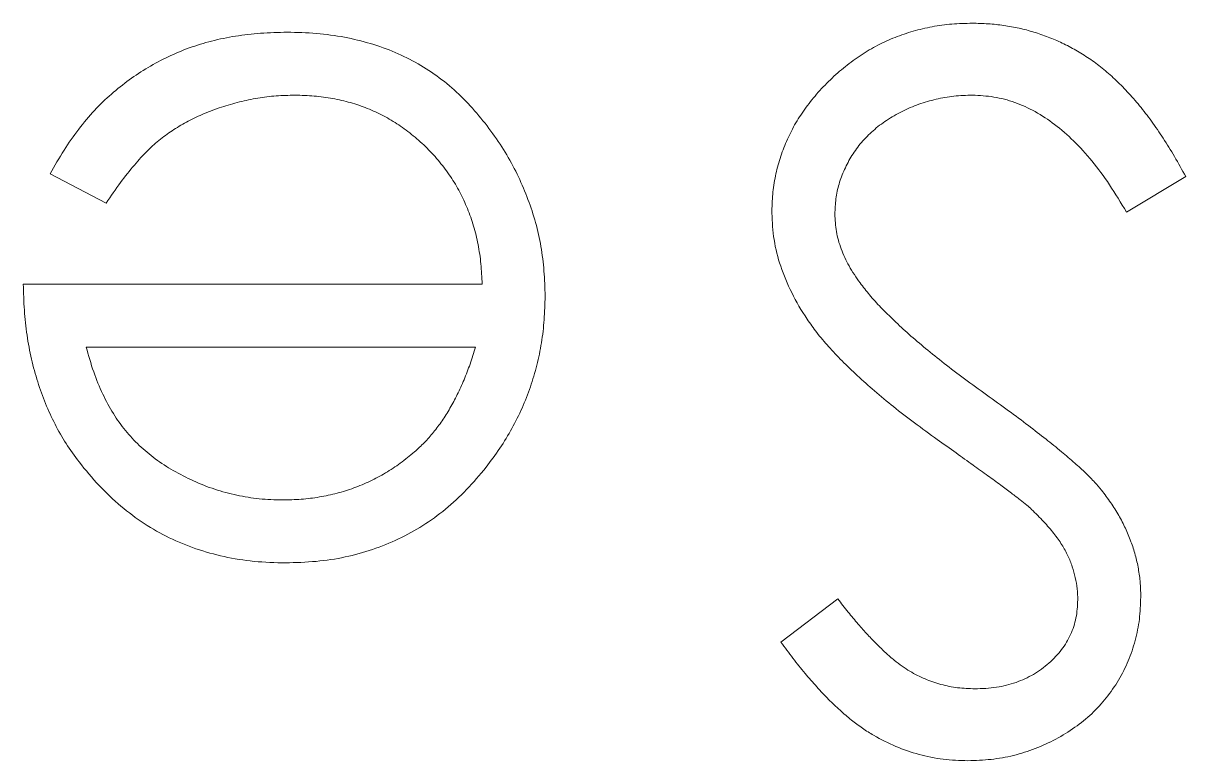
# Model space of a CAD drawing. Header units: millimetres. Extents: x 0 to 276, y 0 to 293.
# Drawn here: x 99.52 to 105.32, y 168.73 to 172.41 of the extents above; entities that cross this region are included whole.
import ezdxf

# ---------------------------------------------------------------- set-up
doc = ezdxf.new("R2010")
doc.units = ezdxf.units.MM

msp = doc.modelspace()

# ---------------------------------------------------------------- linework, layer by layer
at = {"color": 18, "linetype": 'Continuous', "lineweight": 15, "true_color": 0x000000}
for p, q in [((99.937, 171.5106), (99.6579, 171.6571)), ((99.937, 171.5106), (99.6579, 171.6571)), ((99.937, 171.5106), (99.6579, 171.6571)), ((99.937, 171.5106), (99.6579, 171.6571)), ((105.3208, 171.6431), (105.0249, 171.4657)), ((105.3208, 171.6431), (105.0249, 171.4657)), ((105.3208, 171.6431), (105.0249, 171.4657)), ((105.3208, 171.6431), (105.0249, 171.4657)), ((99.5233, 171.1067), (101.8118, 171.1067)), ((99.5233, 171.1067), (101.8118, 171.1067)), ((99.5233, 171.1067), (101.8118, 171.1067)), ((99.5233, 171.1067), (101.8118, 171.1067)), ((101.7788, 170.7926), (99.8374, 170.7926)), ((101.7788, 170.7926), (99.8374, 170.7926)), ((101.7788, 170.7926), (99.8374, 170.7926)), ((101.7788, 170.7926), (99.8374, 170.7926)), ((103.3015, 169.321), (103.5855, 169.5362)), ((103.3015, 169.321), (103.5855, 169.5362)), ((103.3015, 169.321), (103.5855, 169.5362)), ((103.3015, 169.321), (103.5855, 169.5362))]:
    msp.add_line(p, q, dxfattribs=at)
for points, knots in [([(99.6579, 171.6571), (99.6802, 171.6965), (99.7234, 171.7733), (99.7978, 171.8787), (99.8758, 171.9736), (99.9609, 172.0553), (100.0506, 172.1265), (100.1453, 172.1889), (100.2456, 172.242), (100.3515, 172.2868), (100.4638, 172.3212), (100.5828, 172.3455), (100.7088, 172.3605), (100.7951, 172.3622), (100.8393, 172.3631)], [0, 0, 0, 0, 0.09337, 0.181661, 0.265874, 0.346355, 0.4246, 0.501903, 0.579992, 0.658443, 0.738672, 0.821894, 0.908801, 1, 1, 1, 1]), ([(99.6579, 171.6571), (99.6802, 171.6965), (99.7234, 171.7733), (99.7978, 171.8787), (99.8758, 171.9736), (99.9609, 172.0553), (100.0506, 172.1265), (100.1453, 172.1889), (100.2456, 172.242), (100.3515, 172.2868), (100.4638, 172.3212), (100.5828, 172.3455), (100.7088, 172.3605), (100.7951, 172.3622), (100.8393, 172.3631)], [0, 0, 0, 0, 0.09337, 0.181661, 0.265874, 0.346355, 0.4246, 0.501903, 0.579992, 0.658443, 0.738672, 0.821894, 0.908801, 1, 1, 1, 1]), ([(99.6579, 171.6571), (99.6802, 171.6965), (99.7234, 171.7733), (99.7978, 171.8787), (99.8758, 171.9736), (99.9609, 172.0553), (100.0506, 172.1265), (100.1453, 172.1889), (100.2456, 172.242), (100.3515, 172.2868), (100.4638, 172.3212), (100.5828, 172.3455), (100.7088, 172.3605), (100.7951, 172.3622), (100.8393, 172.3631)], [0, 0, 0, 0, 0.09337, 0.181661, 0.265874, 0.346355, 0.4246, 0.501903, 0.579992, 0.658443, 0.738672, 0.821894, 0.908801, 1, 1, 1, 1]), ([(99.6579, 171.6571), (99.6802, 171.6965), (99.7234, 171.7733), (99.7978, 171.8787), (99.8758, 171.9736), (99.9609, 172.0553), (100.0506, 172.1265), (100.1453, 172.1889), (100.2456, 172.242), (100.3515, 172.2868), (100.4638, 172.3212), (100.5828, 172.3455), (100.7088, 172.3605), (100.7951, 172.3622), (100.8393, 172.3631)], [0, 0, 0, 0, 0.09337, 0.181661, 0.265874, 0.346355, 0.4246, 0.501903, 0.579992, 0.658443, 0.738672, 0.821894, 0.908801, 1, 1, 1, 1]), ([(100.8393, 172.3631), (100.8885, 172.362), (100.9843, 172.3597), (101.1239, 172.3405), (101.2553, 172.309), (101.3785, 172.265), (101.4932, 172.2076), (101.5997, 172.1376), (101.6985, 172.0555), (101.7865, 171.9605), (101.8658, 171.8588), (101.9357, 171.7528), (101.9942, 171.6429), (102.0417, 171.5296), (102.0801, 171.4137), (102.1069, 171.2942), (102.1223, 171.1714), (102.1247, 171.0883), (102.1259, 171.0464)], [0, 0, 0, 0, 0.071579, 0.139629, 0.204797, 0.268135, 0.329814, 0.391301, 0.453434, 0.516552, 0.579631, 0.641119, 0.701294, 0.76081, 0.819932, 0.87892, 0.938983, 1, 1, 1, 1]), ([(100.8393, 172.3631), (100.8885, 172.362), (100.9843, 172.3597), (101.1239, 172.3405), (101.2553, 172.309), (101.3785, 172.265), (101.4932, 172.2076), (101.5997, 172.1376), (101.6985, 172.0555), (101.7865, 171.9605), (101.8658, 171.8588), (101.9357, 171.7528), (101.9942, 171.6429), (102.0417, 171.5296), (102.0801, 171.4137), (102.1069, 171.2942), (102.1223, 171.1714), (102.1247, 171.0883), (102.1259, 171.0464)], [0, 0, 0, 0, 0.071579, 0.139629, 0.204797, 0.268135, 0.329814, 0.391301, 0.453434, 0.516552, 0.579631, 0.641119, 0.701294, 0.76081, 0.819932, 0.87892, 0.938983, 1, 1, 1, 1]), ([(100.8393, 172.3631), (100.8885, 172.362), (100.9843, 172.3597), (101.1239, 172.3405), (101.2553, 172.309), (101.3785, 172.265), (101.4932, 172.2076), (101.5997, 172.1376), (101.6985, 172.0555), (101.7865, 171.9605), (101.8658, 171.8588), (101.9357, 171.7528), (101.9942, 171.6429), (102.0417, 171.5296), (102.0801, 171.4137), (102.1069, 171.2942), (102.1223, 171.1714), (102.1247, 171.0883), (102.1259, 171.0464)], [0, 0, 0, 0, 0.071579, 0.139629, 0.204797, 0.268135, 0.329814, 0.391301, 0.453434, 0.516552, 0.579631, 0.641119, 0.701294, 0.76081, 0.819932, 0.87892, 0.938983, 1, 1, 1, 1]), ([(100.8393, 172.3631), (100.8885, 172.362), (100.9843, 172.3597), (101.1239, 172.3405), (101.2553, 172.309), (101.3785, 172.265), (101.4932, 172.2076), (101.5997, 172.1376), (101.6985, 172.0555), (101.7865, 171.9605), (101.8658, 171.8588), (101.9357, 171.7528), (101.9942, 171.6429), (102.0417, 171.5296), (102.0801, 171.4137), (102.1069, 171.2942), (102.1223, 171.1714), (102.1247, 171.0883), (102.1259, 171.0464)], [0, 0, 0, 0, 0.071579, 0.139629, 0.204797, 0.268135, 0.329814, 0.391301, 0.453434, 0.516552, 0.579631, 0.641119, 0.701294, 0.76081, 0.819932, 0.87892, 0.938983, 1, 1, 1, 1]), ([(103.2567, 171.4608), (103.2573, 171.4922), (103.2586, 171.5543), (103.2736, 171.6456), (103.2955, 171.7342), (103.3285, 171.8191), (103.3689, 171.9019), (103.42, 171.9803), (103.4793, 172.0561), (103.5474, 172.1273), (103.6218, 172.1926), (103.7005, 172.2507), (103.7835, 172.2992), (103.8705, 172.3387), (103.9614, 172.3697), (104.0562, 172.3921), (104.1551, 172.4058), (104.2223, 172.4073), (104.2565, 172.408)], [0, 0, 0, 0, 0.061484, 0.121775, 0.18092, 0.240256, 0.300114, 0.361146, 0.423501, 0.488669, 0.553954, 0.617581, 0.680238, 0.742187, 0.804663, 0.868259, 0.93302, 1, 1, 1, 1]), ([(103.2567, 171.4608), (103.2573, 171.4922), (103.2586, 171.5543), (103.2736, 171.6456), (103.2955, 171.7342), (103.3285, 171.8191), (103.3689, 171.9019), (103.42, 171.9803), (103.4793, 172.0561), (103.5474, 172.1273), (103.6218, 172.1926), (103.7005, 172.2507), (103.7835, 172.2992), (103.8705, 172.3387), (103.9614, 172.3697), (104.0562, 172.3921), (104.1551, 172.4058), (104.2223, 172.4073), (104.2565, 172.408)], [0, 0, 0, 0, 0.061484, 0.121775, 0.18092, 0.240256, 0.300114, 0.361146, 0.423501, 0.488669, 0.553954, 0.617581, 0.680238, 0.742187, 0.804663, 0.868259, 0.93302, 1, 1, 1, 1]), ([(103.2567, 171.4608), (103.2573, 171.4922), (103.2586, 171.5543), (103.2736, 171.6456), (103.2955, 171.7342), (103.3285, 171.8191), (103.3689, 171.9019), (103.42, 171.9803), (103.4793, 172.0561), (103.5474, 172.1273), (103.6218, 172.1926), (103.7005, 172.2507), (103.7835, 172.2992), (103.8705, 172.3387), (103.9614, 172.3697), (104.0562, 172.3921), (104.1551, 172.4058), (104.2223, 172.4073), (104.2565, 172.408)], [0, 0, 0, 0, 0.061484, 0.121775, 0.18092, 0.240256, 0.300114, 0.361146, 0.423501, 0.488669, 0.553954, 0.617581, 0.680238, 0.742187, 0.804663, 0.868259, 0.93302, 1, 1, 1, 1]), ([(103.2567, 171.4608), (103.2573, 171.4922), (103.2586, 171.5543), (103.2736, 171.6456), (103.2955, 171.7342), (103.3285, 171.8191), (103.3689, 171.9019), (103.42, 171.9803), (103.4793, 172.0561), (103.5474, 172.1273), (103.6218, 172.1926), (103.7005, 172.2507), (103.7835, 172.2992), (103.8705, 172.3387), (103.9614, 172.3697), (104.0562, 172.3921), (104.1551, 172.4058), (104.2223, 172.4073), (104.2565, 172.408)], [0, 0, 0, 0, 0.061484, 0.121775, 0.18092, 0.240256, 0.300114, 0.361146, 0.423501, 0.488669, 0.553954, 0.617581, 0.680238, 0.742187, 0.804663, 0.868259, 0.93302, 1, 1, 1, 1]), ([(104.2565, 172.408), (104.2829, 172.4075), (104.3354, 172.4065), (104.4131, 172.3975), (104.4893, 172.3848), (104.5629, 172.3646), (104.6349, 172.3401), (104.7051, 172.31), (104.7734, 172.2739), (104.8402, 172.2326), (104.9054, 172.1845), (104.9683, 172.1286), (105.031, 172.0662), (105.0917, 171.9958), (105.1516, 171.9185), (105.2094, 171.8335), (105.2665, 171.7413), (105.3023, 171.6764), (105.3208, 171.6431)], [0, 0, 0, 0, 0.057208, 0.113696, 0.169178, 0.224159, 0.27872, 0.333794, 0.389241, 0.445822, 0.503704, 0.564294, 0.627975, 0.695038, 0.765373, 0.839611, 0.917538, 1, 1, 1, 1]), ([(104.2565, 172.408), (104.2829, 172.4075), (104.3354, 172.4065), (104.4131, 172.3975), (104.4893, 172.3848), (104.5629, 172.3646), (104.6349, 172.3401), (104.7051, 172.31), (104.7734, 172.2739), (104.8402, 172.2326), (104.9054, 172.1845), (104.9683, 172.1286), (105.031, 172.0662), (105.0917, 171.9958), (105.1516, 171.9185), (105.2094, 171.8335), (105.2665, 171.7413), (105.3023, 171.6764), (105.3208, 171.6431)], [0, 0, 0, 0, 0.057208, 0.113696, 0.169178, 0.224159, 0.27872, 0.333794, 0.389241, 0.445822, 0.503704, 0.564294, 0.627975, 0.695038, 0.765373, 0.839611, 0.917538, 1, 1, 1, 1]), ([(104.2565, 172.408), (104.2829, 172.4075), (104.3354, 172.4065), (104.4131, 172.3975), (104.4893, 172.3848), (104.5629, 172.3646), (104.6349, 172.3401), (104.7051, 172.31), (104.7734, 172.2739), (104.8402, 172.2326), (104.9054, 172.1845), (104.9683, 172.1286), (105.031, 172.0662), (105.0917, 171.9958), (105.1516, 171.9185), (105.2094, 171.8335), (105.2665, 171.7413), (105.3023, 171.6764), (105.3208, 171.6431)], [0, 0, 0, 0, 0.057208, 0.113696, 0.169178, 0.224159, 0.27872, 0.333794, 0.389241, 0.445822, 0.503704, 0.564294, 0.627975, 0.695038, 0.765373, 0.839611, 0.917538, 1, 1, 1, 1]), ([(104.2565, 172.408), (104.2829, 172.4075), (104.3354, 172.4065), (104.4131, 172.3975), (104.4893, 172.3848), (104.5629, 172.3646), (104.6349, 172.3401), (104.7051, 172.31), (104.7734, 172.2739), (104.8402, 172.2326), (104.9054, 172.1845), (104.9683, 172.1286), (105.031, 172.0662), (105.0917, 171.9958), (105.1516, 171.9185), (105.2094, 171.8335), (105.2665, 171.7413), (105.3023, 171.6764), (105.3208, 171.6431)], [0, 0, 0, 0, 0.057208, 0.113696, 0.169178, 0.224159, 0.27872, 0.333794, 0.389241, 0.445822, 0.503704, 0.564294, 0.627975, 0.695038, 0.765373, 0.839611, 0.917538, 1, 1, 1, 1]), ([(100.8786, 172.049), (100.8472, 172.0484), (100.785, 172.0472), (100.6924, 172.0355), (100.6013, 172.0165), (100.512, 171.9906), (100.4264, 171.959), (100.3472, 171.9209), (100.2743, 171.8788), (100.2062, 171.8306), (100.1401, 171.7716), (100.0746, 171.6979), (100.0043, 171.6109), (99.9603, 171.5453), (99.937, 171.5106)], [0, 0, 0, 0, 0.082592, 0.163879, 0.245659, 0.327726, 0.40861, 0.485749, 0.559169, 0.630268, 0.705306, 0.792065, 0.889796, 1, 1, 1, 1]), ([(100.8786, 172.049), (100.8472, 172.0484), (100.785, 172.0472), (100.6924, 172.0355), (100.6013, 172.0165), (100.512, 171.9906), (100.4264, 171.959), (100.3472, 171.9209), (100.2743, 171.8788), (100.2062, 171.8306), (100.1401, 171.7716), (100.0746, 171.6979), (100.0043, 171.6109), (99.9603, 171.5453), (99.937, 171.5106)], [0, 0, 0, 0, 0.082592, 0.163879, 0.245659, 0.327726, 0.40861, 0.485749, 0.559169, 0.630268, 0.705306, 0.792065, 0.889796, 1, 1, 1, 1]), ([(100.8786, 172.049), (100.8472, 172.0484), (100.785, 172.0472), (100.6924, 172.0355), (100.6013, 172.0165), (100.512, 171.9906), (100.4264, 171.959), (100.3472, 171.9209), (100.2743, 171.8788), (100.2062, 171.8306), (100.1401, 171.7716), (100.0746, 171.6979), (100.0043, 171.6109), (99.9603, 171.5453), (99.937, 171.5106)], [0, 0, 0, 0, 0.082592, 0.163879, 0.245659, 0.327726, 0.40861, 0.485749, 0.559169, 0.630268, 0.705306, 0.792065, 0.889796, 1, 1, 1, 1]), ([(100.8786, 172.049), (100.8472, 172.0484), (100.785, 172.0472), (100.6924, 172.0355), (100.6013, 172.0165), (100.512, 171.9906), (100.4264, 171.959), (100.3472, 171.9209), (100.2743, 171.8788), (100.2062, 171.8306), (100.1401, 171.7716), (100.0746, 171.6979), (100.0043, 171.6109), (99.9603, 171.5453), (99.937, 171.5106)], [0, 0, 0, 0, 0.082592, 0.163879, 0.245659, 0.327726, 0.40861, 0.485749, 0.559169, 0.630268, 0.705306, 0.792065, 0.889796, 1, 1, 1, 1]), ([(101.8118, 171.1067), (101.8102, 171.1404), (101.8072, 171.2067), (101.7931, 171.3037), (101.7709, 171.396), (101.7396, 171.4831), (101.7017, 171.566), (101.6553, 171.6442), (101.6, 171.7172), (101.5383, 171.7858), (101.4696, 171.8469), (101.3973, 171.9015), (101.3204, 171.9473), (101.2395, 171.9845), (101.1547, 172.0136), (101.066, 172.0335), (100.9736, 172.0468), (100.9107, 172.0483), (100.8786, 172.049)], [0, 0, 0, 0, 0.068385, 0.134476, 0.198391, 0.260753, 0.321829, 0.383037, 0.444653, 0.507398, 0.569825, 0.630778, 0.690929, 0.750945, 0.811049, 0.872331, 0.935004, 1, 1, 1, 1]), ([(101.8118, 171.1067), (101.8102, 171.1404), (101.8072, 171.2067), (101.7931, 171.3037), (101.7709, 171.396), (101.7396, 171.4831), (101.7017, 171.566), (101.6553, 171.6442), (101.6, 171.7172), (101.5383, 171.7858), (101.4696, 171.8469), (101.3973, 171.9015), (101.3204, 171.9473), (101.2395, 171.9845), (101.1547, 172.0136), (101.066, 172.0335), (100.9736, 172.0468), (100.9107, 172.0483), (100.8786, 172.049)], [0, 0, 0, 0, 0.068385, 0.134476, 0.198391, 0.260753, 0.321829, 0.383037, 0.444653, 0.507398, 0.569825, 0.630778, 0.690929, 0.750945, 0.811049, 0.872331, 0.935004, 1, 1, 1, 1]), ([(101.8118, 171.1067), (101.8102, 171.1404), (101.8072, 171.2067), (101.7931, 171.3037), (101.7709, 171.396), (101.7396, 171.4831), (101.7017, 171.566), (101.6553, 171.6442), (101.6, 171.7172), (101.5383, 171.7858), (101.4696, 171.8469), (101.3973, 171.9015), (101.3204, 171.9473), (101.2395, 171.9845), (101.1547, 172.0136), (101.066, 172.0335), (100.9736, 172.0468), (100.9107, 172.0483), (100.8786, 172.049)], [0, 0, 0, 0, 0.068385, 0.134476, 0.198391, 0.260753, 0.321829, 0.383037, 0.444653, 0.507398, 0.569825, 0.630778, 0.690929, 0.750945, 0.811049, 0.872331, 0.935004, 1, 1, 1, 1]), ([(101.8118, 171.1067), (101.8102, 171.1404), (101.8072, 171.2067), (101.7931, 171.3037), (101.7709, 171.396), (101.7396, 171.4831), (101.7017, 171.566), (101.6553, 171.6442), (101.6, 171.7172), (101.5383, 171.7858), (101.4696, 171.8469), (101.3973, 171.9015), (101.3204, 171.9473), (101.2395, 171.9845), (101.1547, 172.0136), (101.066, 172.0335), (100.9736, 172.0468), (100.9107, 172.0483), (100.8786, 172.049)], [0, 0, 0, 0, 0.068385, 0.134476, 0.198391, 0.260753, 0.321829, 0.383037, 0.444653, 0.507398, 0.569825, 0.630778, 0.690929, 0.750945, 0.811049, 0.872331, 0.935004, 1, 1, 1, 1]), ([(104.2565, 172.049), (104.2258, 172.0482), (104.1649, 172.0465), (104.0754, 172.0302), (103.9884, 172.0052), (103.9058, 171.9694), (103.8287, 171.926), (103.7611, 171.8737), (103.7026, 171.8151), (103.6548, 171.7497), (103.6181, 171.6794), (103.5899, 171.6072), (103.5743, 171.532), (103.5719, 171.4814), (103.5708, 171.4559)], [0, 0, 0, 0, 0.091264, 0.18093, 0.270088, 0.360156, 0.448343, 0.532666, 0.613834, 0.693982, 0.772716, 0.849335, 0.923967, 1, 1, 1, 1]), ([(104.2565, 172.049), (104.2258, 172.0482), (104.1649, 172.0465), (104.0754, 172.0302), (103.9884, 172.0052), (103.9058, 171.9694), (103.8287, 171.926), (103.7611, 171.8737), (103.7026, 171.8151), (103.6548, 171.7497), (103.6181, 171.6794), (103.5899, 171.6072), (103.5743, 171.532), (103.5719, 171.4814), (103.5708, 171.4559)], [0, 0, 0, 0, 0.091264, 0.18093, 0.270088, 0.360156, 0.448343, 0.532666, 0.613834, 0.693982, 0.772716, 0.849335, 0.923967, 1, 1, 1, 1]), ([(104.2565, 172.049), (104.2258, 172.0482), (104.1649, 172.0465), (104.0754, 172.0302), (103.9884, 172.0052), (103.9058, 171.9694), (103.8287, 171.926), (103.7611, 171.8737), (103.7026, 171.8151), (103.6548, 171.7497), (103.6181, 171.6794), (103.5899, 171.6072), (103.5743, 171.532), (103.5719, 171.4814), (103.5708, 171.4559)], [0, 0, 0, 0, 0.091264, 0.18093, 0.270088, 0.360156, 0.448343, 0.532666, 0.613834, 0.693982, 0.772716, 0.849335, 0.923967, 1, 1, 1, 1]), ([(104.2565, 172.049), (104.2258, 172.0482), (104.1649, 172.0465), (104.0754, 172.0302), (103.9884, 172.0052), (103.9058, 171.9694), (103.8287, 171.926), (103.7611, 171.8737), (103.7026, 171.8151), (103.6548, 171.7497), (103.6181, 171.6794), (103.5899, 171.6072), (103.5743, 171.532), (103.5719, 171.4814), (103.5708, 171.4559)], [0, 0, 0, 0, 0.091264, 0.18093, 0.270088, 0.360156, 0.448343, 0.532666, 0.613834, 0.693982, 0.772716, 0.849335, 0.923967, 1, 1, 1, 1]), ([(105.0249, 171.4657), (104.9974, 171.5118), (104.9446, 171.6), (104.8567, 171.7193), (104.7656, 171.8206), (104.6706, 171.9035), (104.5723, 171.9688), (104.4701, 172.015), (104.3644, 172.0438), (104.2924, 172.0473), (104.2565, 172.049)], [0, 0, 0, 0, 0.159004, 0.304646, 0.438547, 0.562322, 0.677433, 0.786897, 0.893611, 1, 1, 1, 1]), ([(105.0249, 171.4657), (104.9974, 171.5118), (104.9446, 171.6), (104.8567, 171.7193), (104.7656, 171.8206), (104.6706, 171.9035), (104.5723, 171.9688), (104.4701, 172.015), (104.3644, 172.0438), (104.2924, 172.0473), (104.2565, 172.049)], [0, 0, 0, 0, 0.159004, 0.304646, 0.438547, 0.562322, 0.677433, 0.786897, 0.893611, 1, 1, 1, 1]), ([(105.0249, 171.4657), (104.9974, 171.5118), (104.9446, 171.6), (104.8567, 171.7193), (104.7656, 171.8206), (104.6706, 171.9035), (104.5723, 171.9688), (104.4701, 172.015), (104.3644, 172.0438), (104.2924, 172.0473), (104.2565, 172.049)], [0, 0, 0, 0, 0.159004, 0.304646, 0.438547, 0.562322, 0.677433, 0.786897, 0.893611, 1, 1, 1, 1]), ([(105.0249, 171.4657), (104.9974, 171.5118), (104.9446, 171.6), (104.8567, 171.7193), (104.7656, 171.8206), (104.6706, 171.9035), (104.5723, 171.9688), (104.4701, 172.015), (104.3644, 172.0438), (104.2924, 172.0473), (104.2565, 172.049)], [0, 0, 0, 0, 0.159004, 0.304646, 0.438547, 0.562322, 0.677433, 0.786897, 0.893611, 1, 1, 1, 1]), ([(104.0812, 170.3313), (104.0432, 170.3589), (103.9696, 170.4124), (103.865, 170.4929), (103.7701, 170.5715), (103.6846, 170.6479), (103.6077, 170.7214), (103.5403, 170.793), (103.4816, 170.8621), (103.4184, 170.9506), (103.3539, 171.0594), (103.2984, 171.1927), (103.2635, 171.3265), (103.2589, 171.4164), (103.2567, 171.4608)], [0, 0, 0, 0, 0.096972, 0.187773, 0.272396, 0.351321, 0.424335, 0.491909, 0.554233, 0.611268, 0.716348, 0.81454, 0.908495, 1, 1, 1, 1]), ([(104.0812, 170.3313), (104.0432, 170.3589), (103.9696, 170.4124), (103.865, 170.4929), (103.7701, 170.5715), (103.6846, 170.6479), (103.6077, 170.7214), (103.5403, 170.793), (103.4816, 170.8621), (103.4184, 170.9506), (103.3539, 171.0594), (103.2984, 171.1927), (103.2635, 171.3265), (103.2589, 171.4164), (103.2567, 171.4608)], [0, 0, 0, 0, 0.096972, 0.187773, 0.272396, 0.351321, 0.424335, 0.491909, 0.554233, 0.611268, 0.716348, 0.81454, 0.908495, 1, 1, 1, 1]), ([(104.0812, 170.3313), (104.0432, 170.3589), (103.9696, 170.4124), (103.865, 170.4929), (103.7701, 170.5715), (103.6846, 170.6479), (103.6077, 170.7214), (103.5403, 170.793), (103.4816, 170.8621), (103.4184, 170.9506), (103.3539, 171.0594), (103.2984, 171.1927), (103.2635, 171.3265), (103.2589, 171.4164), (103.2567, 171.4608)], [0, 0, 0, 0, 0.096972, 0.187773, 0.272396, 0.351321, 0.424335, 0.491909, 0.554233, 0.611268, 0.716348, 0.81454, 0.908495, 1, 1, 1, 1]), ([(104.0812, 170.3313), (104.0432, 170.3589), (103.9696, 170.4124), (103.865, 170.4929), (103.7701, 170.5715), (103.6846, 170.6479), (103.6077, 170.7214), (103.5403, 170.793), (103.4816, 170.8621), (103.4184, 170.9506), (103.3539, 171.0594), (103.2984, 171.1927), (103.2635, 171.3265), (103.2589, 171.4164), (103.2567, 171.4608)], [0, 0, 0, 0, 0.096972, 0.187773, 0.272396, 0.351321, 0.424335, 0.491909, 0.554233, 0.611268, 0.716348, 0.81454, 0.908495, 1, 1, 1, 1]), ([(103.5708, 171.4559), (103.5722, 171.4267), (103.5752, 171.3675), (103.6006, 171.2801), (103.6404, 171.1936), (103.6772, 171.1401), (103.6963, 171.1123)], [0, 0, 0, 0, 0.234723, 0.477158, 0.728556, 1, 1, 1, 1]), ([(103.5708, 171.4559), (103.5722, 171.4267), (103.5752, 171.3675), (103.6006, 171.2801), (103.6404, 171.1936), (103.6772, 171.1401), (103.6963, 171.1123)], [0, 0, 0, 0, 0.234723, 0.477158, 0.728556, 1, 1, 1, 1]), ([(103.5708, 171.4559), (103.5722, 171.4267), (103.5752, 171.3675), (103.6006, 171.2801), (103.6404, 171.1936), (103.6772, 171.1401), (103.6963, 171.1123)], [0, 0, 0, 0, 0.234723, 0.477158, 0.728556, 1, 1, 1, 1]), ([(103.5708, 171.4559), (103.5722, 171.4267), (103.5752, 171.3675), (103.6006, 171.2801), (103.6404, 171.1936), (103.6772, 171.1401), (103.6963, 171.1123)], [0, 0, 0, 0, 0.234723, 0.477158, 0.728556, 1, 1, 1, 1]), ([(99.8017, 170.2191), (99.7795, 170.2493), (99.7354, 170.3095), (99.6802, 170.4077), (99.6322, 170.5104), (99.5939, 170.6193), (99.5629, 170.7331), (99.5404, 170.8527), (99.5272, 170.9779), (99.5246, 171.0632), (99.5233, 171.1067)], [0, 0, 0, 0, 0.118522, 0.236255, 0.356174, 0.47725, 0.60154, 0.729618, 0.862158, 1, 1, 1, 1]), ([(99.8017, 170.2191), (99.7795, 170.2493), (99.7354, 170.3095), (99.6802, 170.4077), (99.6322, 170.5104), (99.5939, 170.6193), (99.5629, 170.7331), (99.5404, 170.8527), (99.5272, 170.9779), (99.5246, 171.0632), (99.5233, 171.1067)], [0, 0, 0, 0, 0.118522, 0.236255, 0.356174, 0.47725, 0.60154, 0.729618, 0.862158, 1, 1, 1, 1]), ([(99.8017, 170.2191), (99.7795, 170.2493), (99.7354, 170.3095), (99.6802, 170.4077), (99.6322, 170.5104), (99.5939, 170.6193), (99.5629, 170.7331), (99.5404, 170.8527), (99.5272, 170.9779), (99.5246, 171.0632), (99.5233, 171.1067)], [0, 0, 0, 0, 0.118522, 0.236255, 0.356174, 0.47725, 0.60154, 0.729618, 0.862158, 1, 1, 1, 1]), ([(99.8017, 170.2191), (99.7795, 170.2493), (99.7354, 170.3095), (99.6802, 170.4077), (99.6322, 170.5104), (99.5939, 170.6193), (99.5629, 170.7331), (99.5404, 170.8527), (99.5272, 170.9779), (99.5246, 171.0632), (99.5233, 171.1067)], [0, 0, 0, 0, 0.118522, 0.236255, 0.356174, 0.47725, 0.60154, 0.729618, 0.862158, 1, 1, 1, 1]), ([(103.6963, 171.1123), (103.7119, 171.0923), (103.7448, 171.0502), (103.8014, 170.9876), (103.8678, 170.9229), (103.9417, 170.8539), (104.0258, 170.7836), (104.1175, 170.7087), (104.2192, 170.6321), (104.2905, 170.5807), (104.3273, 170.5542)], [0, 0, 0, 0, 0.090279, 0.18953, 0.299198, 0.418926, 0.548376, 0.688136, 0.839084, 1, 1, 1, 1]), ([(103.6963, 171.1123), (103.7119, 171.0923), (103.7448, 171.0502), (103.8014, 170.9876), (103.8678, 170.9229), (103.9417, 170.8539), (104.0258, 170.7836), (104.1175, 170.7087), (104.2192, 170.6321), (104.2905, 170.5807), (104.3273, 170.5542)], [0, 0, 0, 0, 0.090279, 0.18953, 0.299198, 0.418926, 0.548376, 0.688136, 0.839084, 1, 1, 1, 1]), ([(103.6963, 171.1123), (103.7119, 171.0923), (103.7448, 171.0502), (103.8014, 170.9876), (103.8678, 170.9229), (103.9417, 170.8539), (104.0258, 170.7836), (104.1175, 170.7087), (104.2192, 170.6321), (104.2905, 170.5807), (104.3273, 170.5542)], [0, 0, 0, 0, 0.090279, 0.18953, 0.299198, 0.418926, 0.548376, 0.688136, 0.839084, 1, 1, 1, 1]), ([(103.6963, 171.1123), (103.7119, 171.0923), (103.7448, 171.0502), (103.8014, 170.9876), (103.8678, 170.9229), (103.9417, 170.8539), (104.0258, 170.7836), (104.1175, 170.7087), (104.2192, 170.6321), (104.2905, 170.5807), (104.3273, 170.5542)], [0, 0, 0, 0, 0.090279, 0.18953, 0.299198, 0.418926, 0.548376, 0.688136, 0.839084, 1, 1, 1, 1]), ([(102.1259, 171.0464), (102.1248, 171.0071), (102.1227, 170.9293), (102.1095, 170.814), (102.086, 170.702), (102.0539, 170.5931), (102.0123, 170.4875), (101.9615, 170.3852), (101.9013, 170.2863), (101.8548, 170.2239), (101.8314, 170.1925)], [0, 0, 0, 0, 0.128045, 0.253768, 0.377428, 0.500551, 0.623296, 0.746578, 0.872348, 1, 1, 1, 1]), ([(102.1259, 171.0464), (102.1248, 171.0071), (102.1227, 170.9293), (102.1095, 170.814), (102.086, 170.702), (102.0539, 170.5931), (102.0123, 170.4875), (101.9615, 170.3852), (101.9013, 170.2863), (101.8548, 170.2239), (101.8314, 170.1925)], [0, 0, 0, 0, 0.128045, 0.253768, 0.377428, 0.500551, 0.623296, 0.746578, 0.872348, 1, 1, 1, 1]), ([(102.1259, 171.0464), (102.1248, 171.0071), (102.1227, 170.9293), (102.1095, 170.814), (102.086, 170.702), (102.0539, 170.5931), (102.0123, 170.4875), (101.9615, 170.3852), (101.9013, 170.2863), (101.8548, 170.2239), (101.8314, 170.1925)], [0, 0, 0, 0, 0.128045, 0.253768, 0.377428, 0.500551, 0.623296, 0.746578, 0.872348, 1, 1, 1, 1]), ([(102.1259, 171.0464), (102.1248, 171.0071), (102.1227, 170.9293), (102.1095, 170.814), (102.086, 170.702), (102.0539, 170.5931), (102.0123, 170.4875), (101.9615, 170.3852), (101.9013, 170.2863), (101.8548, 170.2239), (101.8314, 170.1925)], [0, 0, 0, 0, 0.128045, 0.253768, 0.377428, 0.500551, 0.623296, 0.746578, 0.872348, 1, 1, 1, 1]), ([(99.8374, 170.7926), (99.8489, 170.751), (99.871, 170.6708), (99.9173, 170.5597), (99.9694, 170.461), (100.031, 170.3755), (100.1008, 170.2995), (100.1814, 170.233), (100.2719, 170.1736), (100.3716, 170.1235), (100.4773, 170.0808), (100.5879, 170.0522), (100.7007, 170.0325), (100.7771, 170.0307), (100.8155, 170.0298)], [0, 0, 0, 0, 0.0962401, 0.1852313, 0.2675005, 0.3444004, 0.4195949, 0.4968906, 0.5766379, 0.6602679, 0.7453866, 0.8300403, 0.9144742, 1, 1, 1, 1]), ([(99.8374, 170.7926), (99.8489, 170.751), (99.871, 170.6708), (99.9173, 170.5597), (99.9694, 170.461), (100.031, 170.3755), (100.1008, 170.2995), (100.1814, 170.233), (100.2719, 170.1736), (100.3716, 170.1235), (100.4773, 170.0808), (100.5879, 170.0522), (100.7007, 170.0325), (100.7771, 170.0307), (100.8155, 170.0298)], [0, 0, 0, 0, 0.0962401, 0.1852313, 0.2675005, 0.3444004, 0.4195949, 0.4968906, 0.5766379, 0.6602679, 0.7453866, 0.8300403, 0.9144742, 1, 1, 1, 1]), ([(99.8374, 170.7926), (99.8489, 170.751), (99.871, 170.6708), (99.9173, 170.5597), (99.9694, 170.461), (100.031, 170.3755), (100.1008, 170.2995), (100.1814, 170.233), (100.2719, 170.1736), (100.3716, 170.1235), (100.4773, 170.0808), (100.5879, 170.0522), (100.7007, 170.0325), (100.7771, 170.0307), (100.8155, 170.0298)], [0, 0, 0, 0, 0.0962401, 0.1852313, 0.2675005, 0.3444004, 0.4195949, 0.4968906, 0.5766379, 0.6602679, 0.7453866, 0.8300403, 0.9144742, 1, 1, 1, 1]), ([(99.8374, 170.7926), (99.8489, 170.751), (99.871, 170.6708), (99.9173, 170.5597), (99.9694, 170.461), (100.031, 170.3755), (100.1008, 170.2995), (100.1814, 170.233), (100.2719, 170.1736), (100.3716, 170.1235), (100.4773, 170.0808), (100.5879, 170.0522), (100.7007, 170.0325), (100.7771, 170.0307), (100.8155, 170.0298)], [0, 0, 0, 0, 0.0962401, 0.1852313, 0.2675005, 0.3444004, 0.4195949, 0.4968906, 0.5766379, 0.6602679, 0.7453866, 0.8300403, 0.9144742, 1, 1, 1, 1]), ([(101.4745, 170.2696), (101.4912, 170.2847), (101.525, 170.3152), (101.5702, 170.3679), (101.6134, 170.4246), (101.6527, 170.4876), (101.6888, 170.5563), (101.7226, 170.6299), (101.7529, 170.7091), (101.77, 170.7642), (101.7788, 170.7926)], [0, 0, 0, 0, 0.109984, 0.22258, 0.3385, 0.458709, 0.585535, 0.717518, 0.854667, 1, 1, 1, 1]), ([(101.4745, 170.2696), (101.4912, 170.2847), (101.525, 170.3152), (101.5702, 170.3679), (101.6134, 170.4246), (101.6527, 170.4876), (101.6888, 170.5563), (101.7226, 170.6299), (101.7529, 170.7091), (101.77, 170.7642), (101.7788, 170.7926)], [0, 0, 0, 0, 0.109984, 0.22258, 0.3385, 0.458709, 0.585535, 0.717518, 0.854667, 1, 1, 1, 1]), ([(101.4745, 170.2696), (101.4912, 170.2847), (101.525, 170.3152), (101.5702, 170.3679), (101.6134, 170.4246), (101.6527, 170.4876), (101.6888, 170.5563), (101.7226, 170.6299), (101.7529, 170.7091), (101.77, 170.7642), (101.7788, 170.7926)], [0, 0, 0, 0, 0.109984, 0.22258, 0.3385, 0.458709, 0.585535, 0.717518, 0.854667, 1, 1, 1, 1]), ([(101.4745, 170.2696), (101.4912, 170.2847), (101.525, 170.3152), (101.5702, 170.3679), (101.6134, 170.4246), (101.6527, 170.4876), (101.6888, 170.5563), (101.7226, 170.6299), (101.7529, 170.7091), (101.77, 170.7642), (101.7788, 170.7926)], [0, 0, 0, 0, 0.109984, 0.22258, 0.3385, 0.458709, 0.585535, 0.717518, 0.854667, 1, 1, 1, 1]), ([(104.3273, 170.5542), (104.3641, 170.528), (104.4345, 170.4779), (104.533, 170.4034), (104.621, 170.3354), (104.6982, 170.2731), (104.7646, 170.2165), (104.8207, 170.1662), (104.8651, 170.1208), (104.8897, 170.0914), (104.9008, 170.0782)], [0, 0, 0, 0, 0.181535, 0.347082, 0.495568, 0.628357, 0.74552, 0.845831, 0.930782, 1, 1, 1, 1]), ([(104.3273, 170.5542), (104.3641, 170.528), (104.4345, 170.4779), (104.533, 170.4034), (104.621, 170.3354), (104.6982, 170.2731), (104.7646, 170.2165), (104.8207, 170.1662), (104.8651, 170.1208), (104.8897, 170.0914), (104.9008, 170.0782)], [0, 0, 0, 0, 0.181535, 0.347082, 0.495568, 0.628357, 0.74552, 0.845831, 0.930782, 1, 1, 1, 1]), ([(104.3273, 170.5542), (104.3641, 170.528), (104.4345, 170.4779), (104.533, 170.4034), (104.621, 170.3354), (104.6982, 170.2731), (104.7646, 170.2165), (104.8207, 170.1662), (104.8651, 170.1208), (104.8897, 170.0914), (104.9008, 170.0782)], [0, 0, 0, 0, 0.181535, 0.347082, 0.495568, 0.628357, 0.74552, 0.845831, 0.930782, 1, 1, 1, 1]), ([(104.3273, 170.5542), (104.3641, 170.528), (104.4345, 170.4779), (104.533, 170.4034), (104.621, 170.3354), (104.6982, 170.2731), (104.7646, 170.2165), (104.8207, 170.1662), (104.8651, 170.1208), (104.8897, 170.0914), (104.9008, 170.0782)], [0, 0, 0, 0, 0.181535, 0.347082, 0.495568, 0.628357, 0.74552, 0.845831, 0.930782, 1, 1, 1, 1]), ([(104.5516, 169.9828), (104.544, 169.9897), (104.5258, 170.0059), (104.4925, 170.0325), (104.4485, 170.0653), (104.3951, 170.1059), (104.3311, 170.153), (104.2566, 170.2059), (104.1725, 170.2665), (104.1128, 170.3089), (104.0812, 170.3313)], [0, 0, 0, 0, 0.052594, 0.124952, 0.218094, 0.333502, 0.468789, 0.624938, 0.801683, 1, 1, 1, 1]), ([(104.5516, 169.9828), (104.544, 169.9897), (104.5258, 170.0059), (104.4925, 170.0325), (104.4485, 170.0653), (104.3951, 170.1059), (104.3311, 170.153), (104.2566, 170.2059), (104.1725, 170.2665), (104.1128, 170.3089), (104.0812, 170.3313)], [0, 0, 0, 0, 0.052594, 0.124952, 0.218094, 0.333502, 0.468789, 0.624938, 0.801683, 1, 1, 1, 1]), ([(104.5516, 169.9828), (104.544, 169.9897), (104.5258, 170.0059), (104.4925, 170.0325), (104.4485, 170.0653), (104.3951, 170.1059), (104.3311, 170.153), (104.2566, 170.2059), (104.1725, 170.2665), (104.1128, 170.3089), (104.0812, 170.3313)], [0, 0, 0, 0, 0.052594, 0.124952, 0.218094, 0.333502, 0.468789, 0.624938, 0.801683, 1, 1, 1, 1]), ([(104.5516, 169.9828), (104.544, 169.9897), (104.5258, 170.0059), (104.4925, 170.0325), (104.4485, 170.0653), (104.3951, 170.1059), (104.3311, 170.153), (104.2566, 170.2059), (104.1725, 170.2665), (104.1128, 170.3089), (104.0812, 170.3313)], [0, 0, 0, 0, 0.052594, 0.124952, 0.218094, 0.333502, 0.468789, 0.624938, 0.801683, 1, 1, 1, 1]), ([(100.8316, 169.7157), (100.7792, 169.717), (100.6763, 169.7197), (100.5262, 169.7443), (100.3843, 169.7834), (100.2505, 169.8385), (100.1247, 169.9097), (100.0079, 169.9978), (99.8981, 170.1003), (99.8342, 170.179), (99.8017, 170.2191)], [0, 0, 0, 0, 0.13204, 0.259033, 0.38188, 0.502258, 0.622752, 0.744743, 0.870109, 1, 1, 1, 1]), ([(100.8316, 169.7157), (100.7792, 169.717), (100.6763, 169.7197), (100.5262, 169.7443), (100.3843, 169.7834), (100.2505, 169.8385), (100.1247, 169.9097), (100.0079, 169.9978), (99.8981, 170.1003), (99.8342, 170.179), (99.8017, 170.2191)], [0, 0, 0, 0, 0.13204, 0.259033, 0.38188, 0.502258, 0.622752, 0.744743, 0.870109, 1, 1, 1, 1]), ([(100.8316, 169.7157), (100.7792, 169.717), (100.6763, 169.7197), (100.5262, 169.7443), (100.3843, 169.7834), (100.2505, 169.8385), (100.1247, 169.9097), (100.0079, 169.9978), (99.8981, 170.1003), (99.8342, 170.179), (99.8017, 170.2191)], [0, 0, 0, 0, 0.13204, 0.259033, 0.38188, 0.502258, 0.622752, 0.744743, 0.870109, 1, 1, 1, 1]), ([(100.8316, 169.7157), (100.7792, 169.717), (100.6763, 169.7197), (100.5262, 169.7443), (100.3843, 169.7834), (100.2505, 169.8385), (100.1247, 169.9097), (100.0079, 169.9978), (99.8981, 170.1003), (99.8342, 170.179), (99.8017, 170.2191)], [0, 0, 0, 0, 0.13204, 0.259033, 0.38188, 0.502258, 0.622752, 0.744743, 0.870109, 1, 1, 1, 1]), ([(100.8155, 170.0298), (100.8468, 170.0304), (100.9088, 170.0316), (101.0001, 170.0431), (101.0878, 170.062), (101.1725, 170.088), (101.2531, 170.1226), (101.3313, 170.1632), (101.4051, 170.2127), (101.4512, 170.2505), (101.4745, 170.2696)], [0, 0, 0, 0, 0.131092, 0.259141, 0.384162, 0.505992, 0.629098, 0.750669, 0.874039, 1, 1, 1, 1]), ([(100.8155, 170.0298), (100.8468, 170.0304), (100.9088, 170.0316), (101.0001, 170.0431), (101.0878, 170.062), (101.1725, 170.088), (101.2531, 170.1226), (101.3313, 170.1632), (101.4051, 170.2127), (101.4512, 170.2505), (101.4745, 170.2696)], [0, 0, 0, 0, 0.131092, 0.259141, 0.384162, 0.505992, 0.629098, 0.750669, 0.874039, 1, 1, 1, 1]), ([(100.8155, 170.0298), (100.8468, 170.0304), (100.9088, 170.0316), (101.0001, 170.0431), (101.0878, 170.062), (101.1725, 170.088), (101.2531, 170.1226), (101.3313, 170.1632), (101.4051, 170.2127), (101.4512, 170.2505), (101.4745, 170.2696)], [0, 0, 0, 0, 0.131092, 0.259141, 0.384162, 0.505992, 0.629098, 0.750669, 0.874039, 1, 1, 1, 1]), ([(100.8155, 170.0298), (100.8468, 170.0304), (100.9088, 170.0316), (101.0001, 170.0431), (101.0878, 170.062), (101.1725, 170.088), (101.2531, 170.1226), (101.3313, 170.1632), (101.4051, 170.2127), (101.4512, 170.2505), (101.4745, 170.2696)], [0, 0, 0, 0, 0.131092, 0.259141, 0.384162, 0.505992, 0.629098, 0.750669, 0.874039, 1, 1, 1, 1]), ([(101.8314, 170.1925), (101.7997, 170.1546), (101.7373, 170.0801), (101.6317, 169.9821), (101.5174, 169.9001), (101.3958, 169.8321), (101.2655, 169.7804), (101.1282, 169.7419), (100.9823, 169.7203), (100.8826, 169.7173), (100.8316, 169.7157)], [0, 0, 0, 0, 0.128835, 0.253589, 0.374643, 0.49534, 0.616325, 0.739759, 0.866842, 1, 1, 1, 1]), ([(101.8314, 170.1925), (101.7997, 170.1546), (101.7373, 170.0801), (101.6317, 169.9821), (101.5174, 169.9001), (101.3958, 169.8321), (101.2655, 169.7804), (101.1282, 169.7419), (100.9823, 169.7203), (100.8826, 169.7173), (100.8316, 169.7157)], [0, 0, 0, 0, 0.128835, 0.253589, 0.374643, 0.49534, 0.616325, 0.739759, 0.866842, 1, 1, 1, 1]), ([(101.8314, 170.1925), (101.7997, 170.1546), (101.7373, 170.0801), (101.6317, 169.9821), (101.5174, 169.9001), (101.3958, 169.8321), (101.2655, 169.7804), (101.1282, 169.7419), (100.9823, 169.7203), (100.8826, 169.7173), (100.8316, 169.7157)], [0, 0, 0, 0, 0.128835, 0.253589, 0.374643, 0.49534, 0.616325, 0.739759, 0.866842, 1, 1, 1, 1]), ([(101.8314, 170.1925), (101.7997, 170.1546), (101.7373, 170.0801), (101.6317, 169.9821), (101.5174, 169.9001), (101.3958, 169.8321), (101.2655, 169.7804), (101.1282, 169.7419), (100.9823, 169.7203), (100.8826, 169.7173), (100.8316, 169.7157)], [0, 0, 0, 0, 0.128835, 0.253589, 0.374643, 0.49534, 0.616325, 0.739759, 0.866842, 1, 1, 1, 1]), ([(104.9008, 170.0782), (104.9163, 170.0576), (104.9467, 170.0171), (104.9869, 169.9537), (105.021, 169.8889), (105.0478, 169.8224), (105.0703, 169.7552), (105.0854, 169.6863), (105.0949, 169.6162), (105.0959, 169.569), (105.0964, 169.5453)], [0, 0, 0, 0, 0.133507, 0.262559, 0.388264, 0.512667, 0.633722, 0.755394, 0.877553, 1, 1, 1, 1]), ([(104.9008, 170.0782), (104.9163, 170.0576), (104.9467, 170.0171), (104.9869, 169.9537), (105.021, 169.8889), (105.0478, 169.8224), (105.0703, 169.7552), (105.0854, 169.6863), (105.0949, 169.6162), (105.0959, 169.569), (105.0964, 169.5453)], [0, 0, 0, 0, 0.133507, 0.262559, 0.388264, 0.512667, 0.633722, 0.755394, 0.877553, 1, 1, 1, 1]), ([(104.9008, 170.0782), (104.9163, 170.0576), (104.9467, 170.0171), (104.9869, 169.9537), (105.021, 169.8889), (105.0478, 169.8224), (105.0703, 169.7552), (105.0854, 169.6863), (105.0949, 169.6162), (105.0959, 169.569), (105.0964, 169.5453)], [0, 0, 0, 0, 0.133507, 0.262559, 0.388264, 0.512667, 0.633722, 0.755394, 0.877553, 1, 1, 1, 1]), ([(104.9008, 170.0782), (104.9163, 170.0576), (104.9467, 170.0171), (104.9869, 169.9537), (105.021, 169.8889), (105.0478, 169.8224), (105.0703, 169.7552), (105.0854, 169.6863), (105.0949, 169.6162), (105.0959, 169.569), (105.0964, 169.5453)], [0, 0, 0, 0, 0.133507, 0.262559, 0.388264, 0.512667, 0.633722, 0.755394, 0.877553, 1, 1, 1, 1]), ([(104.7823, 169.5306), (104.7819, 169.5494), (104.7811, 169.5869), (104.7701, 169.6423), (104.756, 169.6976), (104.7337, 169.7526), (104.7029, 169.8081), (104.6623, 169.8651), (104.6113, 169.9241), (104.5723, 169.9625), (104.5516, 169.9828)], [0, 0, 0, 0, 0.107285, 0.214746, 0.322939, 0.434116, 0.553412, 0.686073, 0.834256, 1, 1, 1, 1]), ([(104.7823, 169.5306), (104.7819, 169.5494), (104.7811, 169.5869), (104.7701, 169.6423), (104.756, 169.6976), (104.7337, 169.7526), (104.7029, 169.8081), (104.6623, 169.8651), (104.6113, 169.9241), (104.5723, 169.9625), (104.5516, 169.9828)], [0, 0, 0, 0, 0.107285, 0.214746, 0.322939, 0.434116, 0.553412, 0.686073, 0.834256, 1, 1, 1, 1]), ([(104.7823, 169.5306), (104.7819, 169.5494), (104.7811, 169.5869), (104.7701, 169.6423), (104.756, 169.6976), (104.7337, 169.7526), (104.7029, 169.8081), (104.6623, 169.8651), (104.6113, 169.9241), (104.5723, 169.9625), (104.5516, 169.9828)], [0, 0, 0, 0, 0.107285, 0.214746, 0.322939, 0.434116, 0.553412, 0.686073, 0.834256, 1, 1, 1, 1]), ([(104.7823, 169.5306), (104.7819, 169.5494), (104.7811, 169.5869), (104.7701, 169.6423), (104.756, 169.6976), (104.7337, 169.7526), (104.7029, 169.8081), (104.6623, 169.8651), (104.6113, 169.9241), (104.5723, 169.9625), (104.5516, 169.9828)], [0, 0, 0, 0, 0.107285, 0.214746, 0.322939, 0.434116, 0.553412, 0.686073, 0.834256, 1, 1, 1, 1]), ([(103.5855, 169.5362), (103.6026, 169.5141), (103.6356, 169.4716), (103.6858, 169.412), (103.733, 169.3576), (103.7796, 169.3103), (103.823, 169.2676), (103.8651, 169.2311), (103.9053, 169.2003), (103.956, 169.1674), (104.0198, 169.1349), (104.0997, 169.1073), (104.1833, 169.0908), (104.2403, 169.0886), (104.2691, 169.0875)], [0, 0, 0, 0, 0.098469, 0.189629, 0.274184, 0.352183, 0.423199, 0.488551, 0.548473, 0.60144, 0.701198, 0.799592, 0.898545, 1, 1, 1, 1]), ([(103.5855, 169.5362), (103.6026, 169.5141), (103.6356, 169.4716), (103.6858, 169.412), (103.733, 169.3576), (103.7796, 169.3103), (103.823, 169.2676), (103.8651, 169.2311), (103.9053, 169.2003), (103.956, 169.1674), (104.0198, 169.1349), (104.0997, 169.1073), (104.1833, 169.0908), (104.2403, 169.0886), (104.2691, 169.0875)], [0, 0, 0, 0, 0.098469, 0.189629, 0.274184, 0.352183, 0.423199, 0.488551, 0.548473, 0.60144, 0.701198, 0.799592, 0.898545, 1, 1, 1, 1]), ([(103.5855, 169.5362), (103.6026, 169.5141), (103.6356, 169.4716), (103.6858, 169.412), (103.733, 169.3576), (103.7796, 169.3103), (103.823, 169.2676), (103.8651, 169.2311), (103.9053, 169.2003), (103.956, 169.1674), (104.0198, 169.1349), (104.0997, 169.1073), (104.1833, 169.0908), (104.2403, 169.0886), (104.2691, 169.0875)], [0, 0, 0, 0, 0.098469, 0.189629, 0.274184, 0.352183, 0.423199, 0.488551, 0.548473, 0.60144, 0.701198, 0.799592, 0.898545, 1, 1, 1, 1]), ([(103.5855, 169.5362), (103.6026, 169.5141), (103.6356, 169.4716), (103.6858, 169.412), (103.733, 169.3576), (103.7796, 169.3103), (103.823, 169.2676), (103.8651, 169.2311), (103.9053, 169.2003), (103.956, 169.1674), (104.0198, 169.1349), (104.0997, 169.1073), (104.1833, 169.0908), (104.2403, 169.0886), (104.2691, 169.0875)], [0, 0, 0, 0, 0.098469, 0.189629, 0.274184, 0.352183, 0.423199, 0.488551, 0.548473, 0.60144, 0.701198, 0.799592, 0.898545, 1, 1, 1, 1]), ([(105.0964, 169.5453), (105.0951, 169.5083), (105.0925, 169.435), (105.0707, 169.328), (105.0362, 169.2258), (104.9879, 169.1295), (104.9256, 169.0415), (104.8536, 168.9609), (104.7678, 168.8931), (104.6736, 168.8339), (104.5706, 168.7876), (104.4626, 168.7526), (104.3495, 168.7328), (104.2729, 168.73), (104.234, 168.7285)], [0, 0, 0, 0, 0.083785, 0.16578, 0.24628, 0.327461, 0.408797, 0.489715, 0.571376, 0.655523, 0.741019, 0.826547, 0.911989, 1, 1, 1, 1]), ([(105.0964, 169.5453), (105.0951, 169.5083), (105.0925, 169.435), (105.0707, 169.328), (105.0362, 169.2258), (104.9879, 169.1295), (104.9256, 169.0415), (104.8536, 168.9609), (104.7678, 168.8931), (104.6736, 168.8339), (104.5706, 168.7876), (104.4626, 168.7526), (104.3495, 168.7328), (104.2729, 168.73), (104.234, 168.7285)], [0, 0, 0, 0, 0.083785, 0.16578, 0.24628, 0.327461, 0.408797, 0.489715, 0.571376, 0.655523, 0.741019, 0.826547, 0.911989, 1, 1, 1, 1]), ([(105.0964, 169.5453), (105.0951, 169.5083), (105.0925, 169.435), (105.0707, 169.328), (105.0362, 169.2258), (104.9879, 169.1295), (104.9256, 169.0415), (104.8536, 168.9609), (104.7678, 168.8931), (104.6736, 168.8339), (104.5706, 168.7876), (104.4626, 168.7526), (104.3495, 168.7328), (104.2729, 168.73), (104.234, 168.7285)], [0, 0, 0, 0, 0.083785, 0.16578, 0.24628, 0.327461, 0.408797, 0.489715, 0.571376, 0.655523, 0.741019, 0.826547, 0.911989, 1, 1, 1, 1]), ([(105.0964, 169.5453), (105.0951, 169.5083), (105.0925, 169.435), (105.0707, 169.328), (105.0362, 169.2258), (104.9879, 169.1295), (104.9256, 169.0415), (104.8536, 168.9609), (104.7678, 168.8931), (104.6736, 168.8339), (104.5706, 168.7876), (104.4626, 168.7526), (104.3495, 168.7328), (104.2729, 168.73), (104.234, 168.7285)], [0, 0, 0, 0, 0.083785, 0.16578, 0.24628, 0.327461, 0.408797, 0.489715, 0.571376, 0.655523, 0.741019, 0.826547, 0.911989, 1, 1, 1, 1]), ([(104.2691, 169.0875), (104.3052, 169.0887), (104.375, 169.091), (104.4739, 169.1166), (104.563, 169.1567), (104.6396, 169.2131), (104.7033, 169.2798), (104.7494, 169.3566), (104.7772, 169.4413), (104.7806, 169.5005), (104.7823, 169.5306)], [0, 0, 0, 0, 0.143073, 0.275903, 0.402371, 0.528414, 0.650356, 0.765895, 0.880774, 1, 1, 1, 1]), ([(104.2691, 169.0875), (104.3052, 169.0887), (104.375, 169.091), (104.4739, 169.1166), (104.563, 169.1567), (104.6396, 169.2131), (104.7033, 169.2798), (104.7494, 169.3566), (104.7772, 169.4413), (104.7806, 169.5005), (104.7823, 169.5306)], [0, 0, 0, 0, 0.143073, 0.275903, 0.402371, 0.528414, 0.650356, 0.765895, 0.880774, 1, 1, 1, 1]), ([(104.2691, 169.0875), (104.3052, 169.0887), (104.375, 169.091), (104.4739, 169.1166), (104.563, 169.1567), (104.6396, 169.2131), (104.7033, 169.2798), (104.7494, 169.3566), (104.7772, 169.4413), (104.7806, 169.5005), (104.7823, 169.5306)], [0, 0, 0, 0, 0.143073, 0.275903, 0.402371, 0.528414, 0.650356, 0.765895, 0.880774, 1, 1, 1, 1]), ([(104.2691, 169.0875), (104.3052, 169.0887), (104.375, 169.091), (104.4739, 169.1166), (104.563, 169.1567), (104.6396, 169.2131), (104.7033, 169.2798), (104.7494, 169.3566), (104.7772, 169.4413), (104.7806, 169.5005), (104.7823, 169.5306)], [0, 0, 0, 0, 0.143073, 0.275903, 0.402371, 0.528414, 0.650356, 0.765895, 0.880774, 1, 1, 1, 1]), ([(104.234, 168.7285), (104.1928, 168.7299), (104.1108, 168.7328), (103.9901, 168.7574), (103.8739, 168.7981), (103.7805, 168.8443), (103.7074, 168.8904), (103.6516, 168.9324), (103.5951, 168.9808), (103.5374, 169.0356), (103.4794, 169.0975), (103.4204, 169.1659), (103.3602, 169.2405), (103.3214, 169.2937), (103.3015, 169.321)], [0, 0, 0, 0, 0.1072328, 0.2132518, 0.3188304, 0.4267935, 0.483646, 0.5436038, 0.6083076, 0.6771268, 0.7506856, 0.8287134, 0.9121903, 1, 1, 1, 1]), ([(104.234, 168.7285), (104.1928, 168.7299), (104.1108, 168.7328), (103.9901, 168.7574), (103.8739, 168.7981), (103.7805, 168.8443), (103.7074, 168.8904), (103.6516, 168.9324), (103.5951, 168.9808), (103.5374, 169.0356), (103.4794, 169.0975), (103.4204, 169.1659), (103.3602, 169.2405), (103.3214, 169.2937), (103.3015, 169.321)], [0, 0, 0, 0, 0.1072328, 0.2132518, 0.3188304, 0.4267935, 0.483646, 0.5436038, 0.6083076, 0.6771268, 0.7506856, 0.8287134, 0.9121903, 1, 1, 1, 1]), ([(104.234, 168.7285), (104.1928, 168.7299), (104.1108, 168.7328), (103.9901, 168.7574), (103.8739, 168.7981), (103.7805, 168.8443), (103.7074, 168.8904), (103.6516, 168.9324), (103.5951, 168.9808), (103.5374, 169.0356), (103.4794, 169.0975), (103.4204, 169.1659), (103.3602, 169.2405), (103.3214, 169.2937), (103.3015, 169.321)], [0, 0, 0, 0, 0.1072328, 0.2132518, 0.3188304, 0.4267935, 0.483646, 0.5436038, 0.6083076, 0.6771268, 0.7506856, 0.8287134, 0.9121903, 1, 1, 1, 1]), ([(104.234, 168.7285), (104.1928, 168.7299), (104.1108, 168.7328), (103.9901, 168.7574), (103.8739, 168.7981), (103.7805, 168.8443), (103.7074, 168.8904), (103.6516, 168.9324), (103.5951, 168.9808), (103.5374, 169.0356), (103.4794, 169.0975), (103.4204, 169.1659), (103.3602, 169.2405), (103.3214, 169.2937), (103.3015, 169.321)], [0, 0, 0, 0, 0.1072328, 0.2132518, 0.3188304, 0.4267935, 0.483646, 0.5436038, 0.6083076, 0.6771268, 0.7506856, 0.8287134, 0.9121903, 1, 1, 1, 1])]:
    msp.add_open_spline(points, degree=3, knots=knots, dxfattribs=at)

doc.saveas('drawing.dxf')
